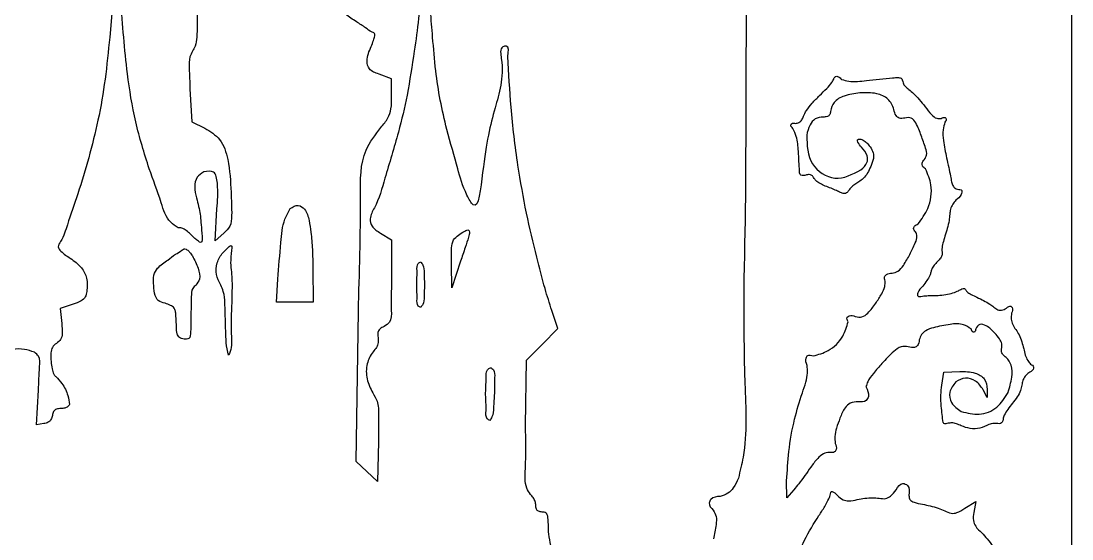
# Model space of a CAD drawing. Extents: x 0 to 204, y 72 to 361.
# Drawn here: x 109.4 to 204, y 142.4 to 189 of the extents above; entities that cross this region are included whole.
import ezdxf

# ---------------------------------------------------------------- set-up
doc = ezdxf.new("R2010")
doc.units = 0
doc.layers.get('0').update_dxf_attribs({"linetype": 'CONTINUOUS'})

msp = doc.modelspace()

# ---------------------------------------------------------------- linework, layer by layer
at = {"color": 7}
for p, q in [((204.046667, 72.248889), (204.046667, 216.746667)), ((174.723778, 197.047556), (174.667333, 173.115111)), ((117.771333, 191.487778), (117.432667, 187.536667)), ((142.804444, 183.783111), (141.675556, 184.206444)), ((142.804444, 182.174444), (142.804444, 183.783111)), ((183.303333, 183.726667), (183.303333, 183.726667)), ((124.657556, 182.88), (124.826889, 179.916667)), ((124.826889, 179.916667), (125.984, 179.352222)), ((126.915333, 169.192222), (127.084667, 172.070889)), ((135.382, 171.026667), (135.382, 171.026667)), ((127.705556, 169.897778), (126.915333, 169.192222)), ((141.816667, 169.897778), (142.804444, 169.276889)), ((149.831778, 169.982444), (149.831778, 169.982444)), ((142.804444, 169.276889), (142.804444, 165.551556)), ((124.883333, 167.837556), (124.883333, 167.837556)), ((135.720667, 166.736889), (135.748889, 163.688889)), ((148.223111, 164.958889), (148.194889, 167.103778)), ((149.013333, 167.357778), (148.223111, 164.958889)), ((132.446889, 163.688889), (132.559778, 165.749111)), ((145.767778, 165.241111), (145.767778, 165.241111)), ((134.083778, 163.688889), (132.446889, 163.688889)), ((135.748889, 163.688889), (134.083778, 163.688889)), ((114.130667, 163.491333), (112.973556, 163.096222)), ((112.973556, 163.096222), (113.114667, 161.741556)), ((128.411111, 163.632444), (128.411111, 163.632444)), ((139.615333, 149.323778), (139.812889, 162.870444)), ((157.762222, 161.318222), (157.226, 162.926889)), ((156.351111, 159.878889), (157.762222, 161.318222)), ((154.94, 158.439556), (156.351111, 159.878889)), ((154.855333, 152.569333), (154.94, 158.439556)), ((192.334444, 156.21), (192.503778, 157.367111)), ((192.503778, 157.367111), (193.943111, 157.423556)), ((110.828667, 152.625778), (111.026222, 155.758444)), ((152.061333, 155.448), (152.061333, 155.448)), ((196.426667, 155.081111), (196.059778, 155.786667)), ((196.426667, 155.814889), (196.426667, 155.081111)), ((111.506, 152.738667), (110.828667, 152.625778)), ((141.619111, 151.101778), (141.534444, 147.517556)), ((140.574889, 148.420667), (139.615333, 149.323778)), ((141.534444, 147.517556), (140.574889, 148.420667)), ((178.392667, 146.05), (178.364444, 147.602222)), ((179.013556, 146.783778), (178.392667, 146.05)), ((189.371111, 146.275778), (189.371111, 146.275778)), ((194.394667, 145.118667), (195.382444, 145.739556)), ((195.382444, 145.739556), (195.213111, 144.723556))]:
    msp.add_line(p, q, dxfattribs=at)
for points, knots in [([(146.021778, 192.701333), (145.926681, 192.982388), (145.735191, 193.548329), (145.299306, 192.264325), (145.385972, 191.139723), (145.208572, 188.880086), (144.814764, 185.951384), (144.434317, 183.642937), (144.215556, 182.315556)], [0, 0, 0, 0, 0.625536, 1.259596, 2.685104, 4.7198, 7.690076, 11.708857, 11.708857, 11.708857, 11.708857]), ([(146.501556, 187.536667), (146.435967, 188.323821), (146.318855, 189.729311), (146.164031, 191.451559), (146.057817, 192.384706), (146.021778, 192.701333)], [0, 0, 0, 0, 2.369684, 4.231146, 5.187142, 5.187142, 5.187142, 5.187142]), ([(120.988667, 175.683333), (120.546071, 177.082389), (119.660612, 179.88135), (118.880489, 184.975991), (118.593126, 188.63806), (118.420444, 190.838667)], [0, 0, 0, 0, 4.395956, 8.794584, 15.417853, 15.417853, 15.417853, 15.417853]), ([(124.601111, 190.838667), (124.780503, 190.747727), (125.159864, 190.555417), (125.325164, 189.674415), (125.311079, 188.693754), (125.278886, 187.633513), (125.193169, 186.807225), (124.875504, 186.261963), (124.548625, 185.629185), (124.596122, 184.447436), (124.633511, 183.493491), (124.657556, 182.88)], [0, 0, 0, 0, 0.573227, 1.212204, 2.479658, 3.590728, 4.393451, 4.919341, 5.47039, 6.501386, 8.359223, 8.359223, 8.359223, 8.359223]), ([(139.643556, 188.919556), (139.305145, 189.139278), (138.758487, 189.49421), (138.096818, 190.090304), (138.014133, 190.534186), (137.978444, 190.725778)], [0, 0, 0, 0, 1.22282, 1.975303, 2.546747, 2.546747, 2.546747, 2.546747]), ([(140.97, 186.69), (141.039369, 186.876805), (141.159222, 187.199564), (141.250865, 187.558975), (141.354757, 187.882152), (140.872214, 188.030763), (140.41681, 188.437274), (139.92645, 188.743114), (139.643556, 188.919556)], [0, 0, 0, 0, 0.58909, 1.017818, 1.180732, 1.480784, 2.198335, 3.176765, 3.176765, 3.176765, 3.176765]), ([(117.432667, 187.536667), (117.306869, 186.269878), (117.058379, 183.767582), (116.444038, 180.132336), (115.836277, 177.800862), (115.541778, 176.671111)], [0, 0, 0, 0, 3.818671, 7.543048, 11.044368, 11.044368, 11.044368, 11.044368]), ([(147.771556, 179.211111), (147.56716, 180.095573), (147.161625, 181.850402), (146.731761, 184.631607), (146.581374, 186.529401), (146.501556, 187.536667)], [0, 0, 0, 0, 2.722726, 5.402067, 8.432632, 8.432632, 8.432632, 8.432632]), ([(141.675556, 184.206444), (141.334623, 184.321445), (140.745098, 184.520299), (140.494096, 185.630334), (140.782696, 186.272941), (140.97, 186.69)], [0, 0, 0, 0, 0.999519, 1.728325, 3.075954, 3.075954, 3.075954, 3.075954]), ([(153.274889, 185.786889), (153.329016, 186.244566), (153.399521, 186.840727), (152.503446, 186.588073), (153.031784, 184.173603), (151.883788, 180.543381), (151.183954, 177.498789), (150.584184, 171.436296), (149.252869, 173.88821), (148.678012, 175.976634), (148.108736, 178.007961), (147.771556, 179.211111)], [0, 0, 0, 0, 0.955309, 1.244364, 2.289622, 6.757604, 12.702383, 15.7356, 16.767369, 19.286416, 22.946009, 22.946009, 22.946009, 22.946009]), ([(154.94, 171.675778), (154.672854, 173.114427), (154.08462, 176.282226), (153.530178, 180.995973), (153.355744, 184.269518), (153.274889, 185.786889)], [0, 0, 0, 0, 4.389143, 9.664565, 14.222642, 14.222642, 14.222642, 14.222642]), ([(181.327778, 182.287333), (181.543079, 182.494838), (181.924291, 182.862246), (182.378827, 183.345497), (182.591963, 183.710631), (182.696817, 184.041625), (183.080799, 183.993819), (183.223068, 183.823025), (183.303333, 183.726667)], [0, 0, 0, 0, 0.901019, 1.595338, 1.951388, 2.2124, 2.502031, 2.876969, 2.876969, 2.876969, 2.876969]), ([(183.303333, 183.726667), (183.520155, 183.667458), (184.248524, 183.468556), (185.811292, 183.664284), (187.11858, 183.791431), (187.903556, 183.867778)], [0, 0, 0, 0, 0.670643, 2.252896, 4.630841, 4.630841, 4.630841, 4.630841]), ([(187.903556, 183.867778), (188.071238, 183.888), (188.337322, 183.920089), (188.749104, 183.848452), (188.803238, 183.553486), (188.878306, 183.290534), (189.086768, 183.037566), (189.416875, 182.793781), (189.843355, 182.434234), (190.3229, 181.903841), (190.661538, 181.488554), (190.838667, 181.271333)], [0, 0, 0, 0, 0.523287, 0.830369, 1.084103, 1.330688, 1.664769, 2.033083, 2.566174, 3.333025, 4.174032, 4.174032, 4.174032, 4.174032]), ([(144.215556, 182.315556), (143.963104, 181.202171), (143.391368, 178.680654), (142.314526, 175.306881), (141.60501, 172.681739), (140.774393, 171.324847), (141.007833, 170.354429), (141.516486, 170.067254), (141.816667, 169.897778)], [0, 0, 0, 0, 3.424878, 7.756424, 10.592052, 11.635639, 12.322665, 13.311922, 13.311922, 13.311922, 13.311922]), ([(141.844889, 179.408667), (142.074504, 179.682759), (142.486271, 180.174288), (142.812889, 181.149396), (142.807502, 181.803353), (142.804444, 182.174444)], [0, 0, 0, 0, 1.064214, 1.908451, 3.016004, 3.016004, 3.016004, 3.016004]), ([(179.888444, 180.424667), (179.967529, 180.593223), (180.166272, 181.01681), (180.681708, 181.624669), (181.102596, 182.056367), (181.327778, 182.287333)], [0, 0, 0, 0, 0.556771, 1.399182, 2.368469, 2.368469, 2.368469, 2.368469]), ([(184.940222, 182.513111), (184.471422, 182.453157), (183.648992, 182.347977), (182.585506, 181.785686), (182.321891, 181.05207), (182.289015, 180.549626), (181.994727, 180.348346), (181.533284, 180.346313), (180.899652, 180.255166), (180.3642, 179.57899), (180.241742, 179.02478), (180.170667, 178.703111)], [0, 0, 0, 0, 1.423479, 2.497254, 3.36741, 3.657942, 3.935172, 4.328087, 5.04201, 5.754159, 6.739264, 6.739264, 6.739264, 6.739264]), ([(189.004222, 180.255333), (188.826724, 180.224751), (188.525191, 180.172798), (188.11681, 180.511171), (188.013122, 181.191954), (187.559622, 182.057194), (186.342892, 182.57469), (185.453254, 182.535634), (184.940222, 182.513111)], [0, 0, 0, 0, 0.513236, 0.871886, 1.447814, 2.523257, 3.648471, 5.181294, 5.181294, 5.181294, 5.181294]), ([(190.838667, 181.271333), (191.019568, 181.030744), (191.309437, 180.645235), (191.802747, 180.171378), (192.136187, 180.210481), (192.278, 180.227111)], [0, 0, 0, 0, 0.921526, 1.476612, 1.887403, 1.887403, 1.887403, 1.887403]), ([(178.928889, 179.324), (178.82814, 179.414577), (178.684447, 179.543762), (178.84117, 179.83433), (179.160608, 179.74097), (179.484006, 179.835136), (179.757143, 180.077502), (179.842963, 180.304413), (179.888444, 180.424667)], [0, 0, 0, 0, 0.346808, 0.494631, 0.836643, 1.162413, 1.500778, 1.882272, 1.882272, 1.882272, 1.882272]), ([(190.471778, 178.674889), (190.336872, 179.054404), (190.137257, 179.615957), (189.621497, 180.347895), (189.206901, 180.285725), (189.004222, 180.255333)], [0, 0, 0, 0, 1.239657, 1.834267, 2.402954, 2.402954, 2.402954, 2.402954]), ([(192.278, 180.227111), (192.397946, 180.28714), (192.566281, 180.371386), (192.796844, 180.148144), (192.690623, 179.995042), (192.616667, 179.888444)], [0, 0, 0, 0, 0.351769, 0.49368, 0.818958, 0.818958, 0.818958, 0.818958]), ([(192.616667, 179.888444), (192.543381, 179.656052), (192.372274, 179.113464), (192.496636, 178.01092), (192.657896, 177.183565), (192.757778, 176.671111)], [0, 0, 0, 0, 0.724292, 1.691069, 3.26436, 3.26436, 3.26436, 3.26436]), ([(125.984, 179.352222), (126.47846, 179.046078), (127.535398, 178.391675), (128.232919, 176.169718), (128.308681, 174.549872), (128.354667, 173.566667)], [0, 0, 0, 0, 1.694266, 3.621596, 6.598101, 6.598101, 6.598101, 6.598101]), ([(139.812889, 162.870444), (139.913766, 166.275721), (140.054973, 171.042425), (139.957897, 176.979638), (141.33493, 178.752223), (141.844889, 179.408667)], [0, 0, 0, 0, 10.379121, 14.528688, 16.969203, 16.969203, 16.969203, 16.969203]), ([(179.521556, 175.457556), (179.490081, 176.055277), (179.434929, 177.102664), (179.331391, 178.431723), (179.036751, 179.084889), (178.928889, 179.324)], [0, 0, 0, 0, 1.801879, 3.15743, 3.940242, 3.940242, 3.940242, 3.940242]), ([(180.170667, 178.703111), (180.194724, 177.785143), (180.240499, 176.038412), (182.760195, 174.372599), (184.279316, 175.184903), (185.053111, 175.598667)], [0, 0, 0, 0, 2.632753, 5.009665, 7.477365, 7.477365, 7.477365, 7.477365]), ([(185.109556, 177.630667), (184.992063, 177.75867), (184.827364, 177.938101), (184.666591, 178.350886), (185.01519, 178.384771), (185.291249, 178.269121), (185.609368, 178.016355), (185.780701, 177.782761), (185.871556, 177.658889)], [0, 0, 0, 0, 0.561772, 0.787474, 1.027806, 1.333563, 1.742348, 2.203846, 2.203846, 2.203846, 2.203846]), ([(190.754, 176.501778), (190.839874, 176.635963), (191.044884, 176.956312), (190.820176, 177.748628), (190.6093, 178.309268), (190.471778, 178.674889)], [0, 0, 0, 0, 0.45999, 1.098159, 2.294598, 2.294598, 2.294598, 2.294598]), ([(185.053111, 175.598667), (185.273205, 175.789797), (185.652274, 176.118982), (185.665425, 176.987144), (185.319764, 177.387311), (185.109556, 177.630667)], [0, 0, 0, 0, 0.834047, 1.436484, 2.371412, 2.371412, 2.371412, 2.371412]), ([(185.871556, 177.658889), (185.987826, 177.485311), (186.199977, 177.168594), (186.195616, 176.511352), (186.028756, 176.118255), (185.928, 175.880889)], [0, 0, 0, 0, 0.612481, 1.117557, 1.887392, 1.887392, 1.887392, 1.887392]), ([(115.541778, 176.671111), (115.229541, 175.590729), (114.64582, 173.570967), (113.72844, 171.038615), (113.264254, 169.481891), (112.688974, 168.675826), (113.171593, 168.070473), (113.589311, 167.815441), (113.876667, 167.64)], [0, 0, 0, 0, 3.38381, 6.32599, 7.957104, 8.467129, 8.938962, 9.979017, 9.979017, 9.979017, 9.979017]), ([(190.866889, 175.683333), (190.751149, 175.756399), (190.564168, 175.874439), (190.518901, 176.244044), (190.664702, 176.403882), (190.754, 176.501778)], [0, 0, 0, 0, 0.388408, 0.627482, 1.005315, 1.005315, 1.005315, 1.005315]), ([(192.757778, 176.671111), (192.822763, 176.383161), (192.946402, 175.835319), (193.096763, 175.110766), (193.177118, 174.673359), (193.209333, 174.498)], [0, 0, 0, 0, 0.885574, 1.684856, 2.219728, 2.219728, 2.219728, 2.219728]), ([(123.585111, 170.377556), (123.349985, 170.528569), (122.554099, 171.03974), (121.942862, 173.09056), (121.354659, 174.688846), (120.988667, 175.683333)], [0, 0, 0, 0, 0.823259, 2.786671, 6.020505, 6.020505, 6.020505, 6.020505]), ([(125.899333, 175.401111), (125.68042, 175.26033), (125.205354, 174.954818), (125.003856, 174.003585), (125.164214, 173.388543), (125.250222, 173.058667)], [0, 0, 0, 0, 0.755758, 1.640078, 2.663049, 2.663049, 2.663049, 2.663049]), ([(127.084667, 172.070889), (127.145167, 172.791042), (127.233183, 173.838708), (126.961311, 175.590952), (126.228975, 175.460039), (125.899333, 175.401111)], [0, 0, 0, 0, 2.324979, 3.382338, 4.247882, 4.247882, 4.247882, 4.247882]), ([(180.086, 175.118889), (179.974814, 175.084464), (179.795331, 175.028892), (179.519614, 175.179177), (179.520847, 175.355877), (179.521556, 175.457556)], [0, 0, 0, 0, 0.337354, 0.544581, 0.825437, 0.825437, 0.825437, 0.825437]), ([(180.791556, 174.893111), (180.746006, 174.966834), (180.654997, 175.114136), (180.37059, 175.193272), (180.18742, 175.145397), (180.086, 175.118889)], [0, 0, 0, 0, 0.252048, 0.503602, 0.815682, 0.815682, 0.815682, 0.815682]), ([(185.928, 175.880889), (185.842286, 175.689044), (185.671139, 175.305985), (185.311418, 174.821096), (184.997711, 174.598753), (184.855556, 174.498)], [0, 0, 0, 0, 0.630147, 1.258221, 1.778668, 1.778668, 1.778668, 1.778668]), ([(190.189556, 170.716222), (190.514413, 171.162992), (191.258487, 172.186302), (191.546287, 174.070521), (191.067483, 175.207145), (190.866889, 175.683333)], [0, 0, 0, 0, 1.649787, 3.778774, 5.313816, 5.313816, 5.313816, 5.313816]), ([(181.835778, 174.131111), (181.679819, 174.203912), (181.384878, 174.341588), (181.002483, 174.576619), (180.853923, 174.799531), (180.791556, 174.893111)], [0, 0, 0, 0, 0.518421, 0.980408, 1.314688, 1.314688, 1.314688, 1.314688]), ([(183.218667, 173.538444), (183.099675, 173.599083), (182.819814, 173.741702), (182.358834, 173.941556), (182.01243, 174.067093), (181.835778, 174.131111)], [0, 0, 0, 0, 0.400612, 0.942212, 1.505829, 1.505829, 1.505829, 1.505829]), ([(184.855556, 174.498), (184.731082, 174.427745), (184.482772, 174.287595), (184.178361, 174.026079), (184.021716, 173.824945), (183.952444, 173.736)], [0, 0, 0, 0, 0.428265, 0.854336, 1.192132, 1.192132, 1.192132, 1.192132]), ([(193.209333, 174.498), (193.244337, 174.385601), (193.30881, 174.178575), (193.49592, 173.923471), (193.782442, 173.823287), (194.220862, 173.810836), (194.046403, 173.20839), (193.781498, 173.000235), (193.604444, 172.861111)], [0, 0, 0, 0, 0.354668, 0.65326, 0.890261, 1.287576, 1.63496, 2.335063, 2.335063, 2.335063, 2.335063]), ([(128.354667, 173.566667), (128.388227, 172.878999), (128.437327, 171.87292), (128.365558, 170.503979), (127.911922, 170.087322), (127.705556, 169.897778)], [0, 0, 0, 0, 2.099522, 3.071664, 3.882994, 3.882994, 3.882994, 3.882994]), ([(174.667333, 173.115111), (174.537498, 167.544656), (174.356391, 159.774495), (174.851207, 151.241771), (174.172515, 148.460329), (174.018222, 147.828)], [0, 0, 0, 0, 16.766204, 23.386977, 25.334992, 25.334992, 25.334992, 25.334992]), ([(183.952444, 173.736), (183.898243, 173.649411), (183.798502, 173.490073), (183.49267, 173.414477), (183.317073, 173.493923), (183.218667, 173.538444)], [0, 0, 0, 0, 0.29604, 0.544763, 0.861844, 0.861844, 0.861844, 0.861844]), ([(125.250222, 173.058667), (125.376902, 172.546216), (125.649124, 171.445008), (125.648014, 170.476923), (125.8414, 168.886972), (125.347014, 169.194497), (125.073991, 169.437742), (124.84321, 169.660289), (124.714, 169.784889)], [0, 0, 0, 0, 1.500188, 3.223759, 4.05706, 4.278667, 4.695963, 5.226814, 5.226814, 5.226814, 5.226814]), ([(133.688667, 172.099111), (133.92882, 172.255394), (134.370727, 172.542972), (135.156326, 171.959455), (135.295037, 171.386116), (135.382, 171.026667)], [0, 0, 0, 0, 0.776019, 1.427958, 2.52356, 2.52356, 2.52356, 2.52356]), ([(193.604444, 172.861111), (193.503693, 172.745208), (193.29371, 172.503647), (193.098032, 172.062593), (193.03174, 171.558716), (192.988749, 170.976871), (192.834619, 170.3169), (192.623447, 169.640453), (192.437277, 169.028366), (192.31894, 168.533225), (192.350866, 168.251962), (192.362667, 168.148)], [0, 0, 0, 0, 0.459215, 0.957075, 1.418299, 1.977564, 2.706808, 3.443982, 4.101874, 4.63442, 4.946683, 4.946683, 4.946683, 4.946683]), ([(132.559778, 165.749111), (132.65072, 166.843082), (132.800151, 168.640638), (132.982147, 170.854629), (133.512087, 171.788078), (133.688667, 172.099111)], [0, 0, 0, 0, 3.313337, 5.444302, 6.509184, 6.509184, 6.509184, 6.509184]), ([(157.226, 162.926889), (157.016336, 163.580922), (156.507996, 165.166653), (155.773763, 168.092827), (155.246039, 170.36063), (154.94, 171.675778)], [0, 0, 0, 0, 2.060039, 4.99465, 9.045903, 9.045903, 9.045903, 9.045903]), ([(124.714, 169.784889), (124.585823, 169.903479), (124.346259, 170.125124), (123.958352, 170.355442), (123.694934, 170.371049), (123.585111, 170.377556)], [0, 0, 0, 0, 0.525607, 0.982361, 1.308948, 1.308948, 1.308948, 1.308948]), ([(135.382, 171.026667), (135.440982, 170.675365), (135.5852, 169.81639), (135.686162, 168.381703), (135.70881, 167.302091), (135.720667, 166.736889)], [0, 0, 0, 0, 1.068239, 2.611977, 4.308143, 4.308143, 4.308143, 4.308143]), ([(189.963778, 170.010667), (189.883504, 170.09957), (189.748137, 170.249487), (189.873042, 170.582613), (190.067303, 170.664616), (190.189556, 170.716222)], [0, 0, 0, 0, 0.328954, 0.554715, 0.938009, 0.938009, 0.938009, 0.938009]), ([(148.194889, 167.103778), (148.186371, 167.57898), (148.173451, 168.299801), (148.280756, 169.290562), (148.651281, 169.574269), (148.815778, 169.700222)], [0, 0, 0, 0, 1.450928, 2.200873, 2.799647, 2.799647, 2.799647, 2.799647]), ([(148.815778, 169.700222), (148.9843, 169.816996), (149.24142, 169.995162), (149.730716, 170.257497), (149.804823, 170.055804), (149.831778, 169.982444)], [0, 0, 0, 0, 0.679038, 1.03603, 1.240101, 1.240101, 1.240101, 1.240101]), ([(149.831778, 169.982444), (149.795911, 169.832578), (149.683794, 169.364098), (149.39139, 168.49419), (149.150682, 167.770639), (149.013333, 167.357778)], [0, 0, 0, 0, 0.462157, 1.444692, 2.750335, 2.750335, 2.750335, 2.750335]), ([(189.455778, 167.978667), (189.621706, 168.311766), (189.879821, 168.82993), (190.172115, 169.555325), (190.022608, 169.882088), (189.963778, 170.010667)], [0, 0, 0, 0, 1.138948, 1.771728, 2.182267, 2.182267, 2.182267, 2.182267]), ([(122.653778, 167.470667), (122.887221, 167.650669), (123.29938, 167.968475), (123.809275, 168.255587), (124.16764, 168.543835), (124.435568, 168.37765), (124.649471, 168.153331), (124.799552, 167.950682), (124.883333, 167.837556)], [0, 0, 0, 0, 0.8714, 1.538514, 1.859248, 2.060757, 2.39266, 2.812078, 2.812078, 2.812078, 2.812078]), ([(127.423333, 165.212889), (127.264168, 165.520859), (126.941285, 166.145609), (127.049507, 167.232997), (127.467788, 167.991506), (127.91885, 168.427377), (128.131316, 168.638446), (128.51105, 168.921199), (128.219694, 167.320049), (128.489536, 166.15118), (128.440008, 164.560531), (128.411111, 163.632444)], [0, 0, 0, 0, 1.021946, 2.073122, 3.113151, 3.574418, 3.91621, 4.074794, 4.780873, 6.627031, 9.21304, 9.21304, 9.21304, 9.21304]), ([(113.876667, 167.64), (114.237611, 167.377912), (114.882463, 166.909675), (115.465404, 165.806695), (115.404752, 165.050985), (115.372444, 164.648444)], [0, 0, 0, 0, 1.32708, 2.370917, 3.560675, 3.560675, 3.560675, 3.560675]), ([(121.412, 165.156444), (121.373055, 165.480572), (121.30531, 166.044394), (121.804303, 166.898011), (122.327088, 167.250436), (122.653778, 167.470667)], [0, 0, 0, 0, 0.951196, 1.65461, 2.826476, 2.826476, 2.826476, 2.826476]), ([(124.883333, 167.837556), (125.062137, 167.481034), (125.385754, 166.835763), (125.649671, 165.828763), (125.319982, 165.38338), (125.193778, 165.212889)], [0, 0, 0, 0, 1.220623, 2.20921, 2.822342, 2.822342, 2.822342, 2.822342]), ([(187.847111, 166.285333), (188.033489, 166.329666), (188.458199, 166.430688), (188.977729, 167.105539), (189.273474, 167.645699), (189.455778, 167.978667)], [0, 0, 0, 0, 0.560292, 1.276773, 2.428193, 2.428193, 2.428193, 2.428193]), ([(192.362667, 168.148), (192.369644, 168.078295), (192.387755, 167.89736), (192.205275, 167.611637), (191.933938, 167.322412), (191.637669, 167.015318), (191.417112, 166.692591), (191.349654, 166.359041), (191.234127, 165.997913), (190.962351, 165.593976), (190.602651, 165.068628), (190.189041, 164.732483), (190.09315, 164.114694), (190.400505, 164.18374), (190.584667, 164.225111)], [0, 0, 0, 0, 0.205942, 0.534565, 0.958271, 1.411928, 1.81403, 2.104924, 2.424892, 2.945116, 3.557647, 4.310164, 4.594802, 5.020308, 5.020308, 5.020308, 5.020308]), ([(145.429111, 163.209111), (145.347134, 163.242585), (145.050652, 163.363648), (145.135772, 164.241627), (145.015229, 165.23843), (145.131544, 166.252671), (145.056162, 167.117437), (145.34703, 167.26086), (145.429111, 167.301333)], [0, 0, 0, 0, 0.250683, 0.906629, 2.173908, 3.442231, 4.105384, 4.366094, 4.366094, 4.366094, 4.366094]), ([(145.429111, 167.301333), (145.499119, 167.209926), (145.711978, 166.932001), (145.733847, 166.188278), (145.7549, 165.600584), (145.767778, 165.241111)], [0, 0, 0, 0, 0.340059, 1.033954, 2.126906, 2.126906, 2.126906, 2.126906]), ([(142.804444, 165.551556), (142.780595, 164.713634), (142.746835, 163.527544), (142.815905, 161.910173), (142.308875, 161.599079), (142.127111, 161.487556)], [0, 0, 0, 0, 2.61538, 3.702106, 4.309384, 4.309384, 4.309384, 4.309384]), ([(186.379556, 163.576), (186.564837, 163.854221), (186.881146, 164.329194), (187.226611, 165.005537), (187.226335, 165.412813), (187.226222, 165.579778)], [0, 0, 0, 0, 1.00828, 1.721316, 2.216721, 2.216721, 2.216721, 2.216721]), ([(187.226222, 165.579778), (187.181965, 165.7158), (187.106248, 165.948517), (187.41533, 166.259687), (187.678867, 166.27534), (187.847111, 166.285333)], [0, 0, 0, 0, 0.392588, 0.671667, 1.164396, 1.164396, 1.164396, 1.164396]), ([(115.372444, 164.648444), (115.345773, 164.468943), (115.292956, 164.113488), (114.787908, 163.707517), (114.377901, 163.572655), (114.130667, 163.491333)], [0, 0, 0, 0, 0.525948, 1.041498, 1.824565, 1.824565, 1.824565, 1.824565]), ([(122.428, 163.576), (122.201013, 163.631867), (121.798518, 163.730932), (121.423231, 164.376464), (121.41636, 164.853673), (121.412, 165.156444)], [0, 0, 0, 0, 0.670439, 1.188829, 2.088597, 2.088597, 2.088597, 2.088597]), ([(125.193778, 165.212889), (125.088348, 165.120516), (124.779949, 164.850313), (124.782188, 163.8786), (124.729602, 162.572103), (124.735608, 161.454338), (124.684779, 160.315733), (124.28358, 160.346304), (124.121333, 160.358667)], [0, 0, 0, 0, 0.407404, 1.191717, 2.692097, 4.332383, 4.960275, 5.386608, 5.386608, 5.386608, 5.386608]), ([(128.128889, 158.891111), (128.079096, 159.083358), (127.93527, 159.638667), (127.878418, 160.684407), (127.843849, 162.058677), (127.817569, 163.404009), (127.746962, 164.51166), (127.510892, 165.023169), (127.423333, 165.212889)], [0, 0, 0, 0, 0.594808, 1.718118, 3.125669, 4.719351, 5.776172, 6.399251, 6.399251, 6.399251, 6.399251]), ([(145.767778, 165.241111), (145.753834, 164.882817), (145.731122, 164.299201), (145.71745, 163.558002), (145.499074, 163.293766), (145.429111, 163.209111)], [0, 0, 0, 0, 1.091908, 1.778584, 2.102286, 2.102286, 2.102286, 2.102286]), ([(191.995778, 164.281556), (192.223806, 164.302962), (192.675926, 164.345405), (193.295668, 164.481785), (193.666932, 164.636737), (193.830222, 164.704889)], [0, 0, 0, 0, 0.687047, 1.362236, 1.892361, 1.892361, 1.892361, 1.892361]), ([(193.830222, 164.704889), (193.926378, 164.760172), (194.084424, 164.851037), (194.353492, 164.966648), (194.475517, 164.780349), (194.624343, 164.556259), (195.011112, 164.336583), (195.321736, 164.192657), (195.495333, 164.112222)], [0, 0, 0, 0, 0.353548, 0.581109, 0.709927, 0.953477, 1.41069, 1.989925, 1.989925, 1.989925, 1.989925]), ([(190.584667, 164.225111), (190.675189, 164.235066), (190.934913, 164.263629), (191.406223, 164.275228), (191.786064, 164.279305), (191.995778, 164.281556)], [0, 0, 0, 0, 0.273125, 0.783644, 1.41295, 1.41295, 1.41295, 1.41295]), ([(195.495333, 164.112222), (195.697208, 164.018285), (196.089403, 163.835788), (196.603495, 163.548521), (196.895524, 163.329985), (197.019333, 163.237333)], [0, 0, 0, 0, 0.668076, 1.297918, 1.761481, 1.761481, 1.761481, 1.761481]), ([(123.359333, 162.870444), (123.323696, 162.963958), (123.237207, 163.190904), (122.871994, 163.416472), (122.584759, 163.519676), (122.428, 163.576)], [0, 0, 0, 0, 0.294049, 0.71362, 1.217705, 1.217705, 1.217705, 1.217705]), ([(123.444, 161.431111), (123.434447, 161.616111), (123.415988, 161.973603), (123.393389, 162.453767), (123.369326, 162.748187), (123.359333, 162.870444)], [0, 0, 0, 0, 0.555754, 1.073931, 1.441903, 1.441903, 1.441903, 1.441903]), ([(128.411111, 163.632444), (128.37063, 162.701929), (128.307438, 161.249361), (128.465844, 159.593859), (128.182523, 159.00297), (128.128889, 158.891111)], [0, 0, 0, 0, 2.822446, 4.405942, 4.775706, 4.775706, 4.775706, 4.775706]), ([(184.545111, 162.390667), (184.751839, 162.348739), (185.171452, 162.263634), (185.828913, 162.800292), (186.163248, 163.271281), (186.379556, 163.576)], [0, 0, 0, 0, 0.602206, 1.222345, 2.358857, 2.358857, 2.358857, 2.358857]), ([(197.019333, 163.237333), (197.129734, 163.137746), (197.327703, 162.959167), (197.766954, 162.93075), (198.009379, 163.053908), (198.148222, 163.124444)], [0, 0, 0, 0, 0.43381, 0.777905, 1.239137, 1.239137, 1.239137, 1.239137]), ([(198.148222, 163.124444), (198.286373, 163.24398), (198.479338, 163.410943), (198.780307, 163.090882), (198.677015, 162.851722), (198.599778, 162.672889)], [0, 0, 0, 0, 0.439634, 0.614065, 1.131155, 1.131155, 1.131155, 1.131155]), ([(180.763333, 158.834667), (181.219328, 158.961172), (182.278715, 159.255075), (183.464052, 160.424234), (183.767386, 161.468233), (183.896, 161.910889)], [0, 0, 0, 0, 1.409837, 3.275394, 4.648655, 4.648655, 4.648655, 4.648655]), ([(183.896, 161.910889), (183.826996, 162.058944), (183.720158, 162.288174), (184.103407, 162.546535), (184.362111, 162.455244), (184.545111, 162.390667)], [0, 0, 0, 0, 0.413707, 0.640532, 1.188837, 1.188837, 1.188837, 1.188837]), ([(194.959111, 161.261778), (194.744477, 161.407861), (194.189089, 161.785867), (192.950905, 161.695367), (192.067285, 161.489792), (191.572444, 161.374667)], [0, 0, 0, 0, 0.762873, 1.974015, 3.515569, 3.515569, 3.515569, 3.515569]), ([(198.599778, 162.672889), (198.583928, 162.499874), (198.552694, 162.158918), (198.688118, 161.640539), (198.890123, 161.353961), (198.994889, 161.205333)], [0, 0, 0, 0, 0.518722, 1.022233, 1.564714, 1.564714, 1.564714, 1.564714]), ([(113.114667, 161.741556), (113.146056, 161.445183), (113.196364, 160.97019), (113.071158, 160.287533), (112.777838, 160.069711), (112.634889, 159.963556)], [0, 0, 0, 0, 0.900806, 1.443711, 1.959826, 1.959826, 1.959826, 1.959826]), ([(124.121333, 160.358667), (123.971553, 160.380472), (123.686869, 160.421916), (123.450287, 160.89091), (123.4464, 161.224923), (123.444, 161.431111)], [0, 0, 0, 0, 0.427135, 0.811844, 1.432399, 1.432399, 1.432399, 1.432399]), ([(142.127111, 161.487556), (141.987251, 161.423156), (141.739654, 161.309148), (141.529725, 160.916685), (141.568902, 160.649643), (141.590889, 160.499778)], [0, 0, 0, 0, 0.451064, 0.798524, 1.242911, 1.242911, 1.242911, 1.242911]), ([(191.572444, 161.374667), (191.336592, 161.303789), (190.935738, 161.183326), (190.450652, 160.790113), (190.352321, 160.447688), (190.302444, 160.274)], [0, 0, 0, 0, 0.736653, 1.252014, 1.782493, 1.782493, 1.782493, 1.782493]), ([(195.382444, 161.261778), (195.366533, 161.137627), (195.344296, 160.964113), (195.045952, 160.968969), (194.995813, 161.138026), (194.959111, 161.261778)], [0, 0, 0, 0, 0.307581, 0.429877, 0.763939, 0.763939, 0.763939, 0.763939]), ([(197.104, 160.894889), (196.876652, 161.130276), (196.516435, 161.503232), (195.708188, 161.804163), (195.488096, 161.437695), (195.382444, 161.261778)], [0, 0, 0, 0, 1.012446, 1.604154, 2.150422, 2.150422, 2.150422, 2.150422]), ([(198.289333, 155.532667), (198.425565, 155.986192), (198.666079, 156.786882), (198.695596, 157.946088), (198.246192, 158.624549), (197.824941, 158.922304), (197.65806, 159.253344), (197.73617, 159.583026), (197.766323, 159.975372), (197.506305, 160.436879), (197.251687, 160.726752), (197.104, 160.894889)], [0, 0, 0, 0, 1.42477, 2.5154, 3.338171, 3.735325, 4.059986, 4.369725, 4.72626, 5.215464, 5.891135, 5.891135, 5.891135, 5.891135]), ([(198.994889, 161.205333), (199.093916, 161.048609), (199.311558, 160.704161), (199.542946, 160.120381), (199.648327, 159.694436), (199.700444, 159.483778)], [0, 0, 0, 0, 0.555361, 1.220567, 1.871467, 1.871467, 1.871467, 1.871467]), ([(112.634889, 159.963556), (112.499935, 159.855864), (112.227241, 159.638258), (112.094155, 159.017747), (112.132123, 158.587292), (112.155111, 158.326667)], [0, 0, 0, 0, 0.503338, 1.017067, 1.805449, 1.805449, 1.805449, 1.805449]), ([(141.590889, 160.499778), (141.604866, 160.3452), (141.632621, 160.038243), (141.469702, 159.570811), (140.969008, 159.04546), (140.499737, 158.099887), (140.502444, 156.73474), (140.908642, 155.913695), (141.111111, 155.504444)], [0, 0, 0, 0, 0.462084, 0.917595, 1.428973, 2.623349, 3.989533, 5.347275, 5.347275, 5.347275, 5.347275]), ([(190.302444, 160.274), (190.280457, 160.088211), (190.244745, 159.786454), (189.796577, 159.513481), (189.289669, 159.687485), (188.599309, 159.724449), (187.789417, 159.082196), (187.277855, 158.522562), (186.944, 158.157333)], [0, 0, 0, 0, 0.52934, 0.859745, 1.413703, 2.053407, 2.853261, 4.355936, 4.355936, 4.355936, 4.355936]), ([(110.659333, 159.173333), (110.361743, 159.269855), (109.723054, 159.477011), (108.716946, 159.477011), (108.078257, 159.269855), (107.780667, 159.173333)], [0, 0, 0, 0, 0.935647, 2.008091, 2.943738, 2.943738, 2.943738, 2.943738]), ([(111.026222, 155.758444), (111.046835, 156.44116), (111.076611, 157.427391), (111.187346, 158.74042), (110.796847, 159.060587), (110.659333, 159.173333)], [0, 0, 0, 0, 2.116622, 3.057614, 3.569102, 3.569102, 3.569102, 3.569102]), ([(180.198889, 157.988), (180.121036, 158.207788), (180.011235, 158.51777), (180.2937, 158.99032), (180.578886, 158.895799), (180.763333, 158.834667)], [0, 0, 0, 0, 0.664073, 0.936589, 1.435558, 1.435558, 1.435558, 1.435558]), ([(199.700444, 159.483778), (199.742075, 159.294131), (199.822585, 158.927365), (200.020412, 158.444878), (200.230926, 158.204235), (200.321333, 158.100889)], [0, 0, 0, 0, 0.583084, 1.127648, 1.537555, 1.537555, 1.537555, 1.537555]), ([(112.155111, 158.326667), (112.183882, 158.110425), (112.234761, 157.728008), (112.340064, 157.240401), (112.515965, 157.042348), (112.578444, 156.972)], [0, 0, 0, 0, 0.659451, 1.16622, 1.445377, 1.445377, 1.445377, 1.445377]), ([(179.775556, 155.504444), (179.8926, 155.826447), (180.10347, 156.406574), (180.26781, 157.250146), (180.22052, 157.756423), (180.198889, 157.988)], [0, 0, 0, 0, 1.028321, 1.852642, 2.547556, 2.547556, 2.547556, 2.547556]), ([(186.944, 158.157333), (186.685086, 157.860826), (186.229547, 157.339142), (185.679137, 156.663538), (185.549345, 156.221167), (185.504667, 156.068889)], [0, 0, 0, 0, 1.186589, 2.087716, 2.560742, 2.560742, 2.560742, 2.560742]), ([(200.321333, 158.100889), (200.445014, 158.029433), (200.645082, 157.913844), (200.525839, 157.507589), (200.303959, 157.390712), (200.152, 157.310667)], [0, 0, 0, 0, 0.37118, 0.600425, 1.098644, 1.098644, 1.098644, 1.098644]), ([(151.638, 153.020889), (151.556154, 153.069337), (151.252343, 153.249177), (151.349569, 154.198712), (151.222803, 155.351401), (151.336599, 156.579689), (151.277373, 157.471621), (151.692185, 157.847458), (152.121611, 157.501314), (152.038237, 156.627216), (152.052017, 155.923657), (152.061333, 155.448)], [0, 0, 0, 0, 0.273047, 1.013552, 2.435485, 3.955695, 4.690358, 5.009082, 5.330639, 6.0268, 7.479768, 7.479768, 7.479768, 7.479768]), ([(193.943111, 157.423556), (194.406296, 157.427058), (195.196323, 157.433032), (196.290609, 156.843412), (196.381289, 156.157918), (196.426667, 155.814889)], [0, 0, 0, 0, 1.390487, 2.371675, 3.354479, 3.354479, 3.354479, 3.354479]), ([(200.152, 157.310667), (200.042491, 157.214775), (199.818092, 157.018279), (199.595425, 156.631152), (199.530988, 156.18256), (199.425352, 155.67099), (199.125344, 155.114506), (198.834841, 154.757788), (198.684444, 154.573111)], [0, 0, 0, 0, 0.43537, 0.892137, 1.299504, 1.787298, 2.452968, 3.16753, 3.16753, 3.16753, 3.16753]), ([(112.578444, 156.972), (112.77271, 156.773357), (113.248815, 156.286523), (113.674415, 155.401225), (113.778138, 154.731822), (113.820222, 154.460222)], [0, 0, 0, 0, 0.831332, 2.03743, 2.860894, 2.860894, 2.860894, 2.860894]), ([(192.447333, 152.851556), (192.387356, 153.333141), (192.285818, 154.148422), (192.221288, 155.274745), (192.298108, 155.909672), (192.334444, 156.21)], [0, 0, 0, 0, 1.456617, 2.465926, 3.37186, 3.37186, 3.37186, 3.37186]), ([(193.604444, 156.492222), (193.361196, 156.205692), (192.901068, 155.663693), (193.137649, 154.4692), (193.748229, 154.062909), (194.084222, 153.839333)], [0, 0, 0, 0, 1.076486, 2.036277, 3.210706, 3.210706, 3.210706, 3.210706]), ([(196.059778, 155.786667), (195.856457, 156.07783), (195.470557, 156.630452), (194.437757, 156.97173), (193.879486, 156.650487), (193.604444, 156.492222)], [0, 0, 0, 0, 1.051293, 1.995337, 2.912084, 2.912084, 2.912084, 2.912084]), ([(141.111111, 155.504444), (141.257942, 155.259643), (141.622072, 154.652554), (141.639027, 153.106616), (141.627018, 151.89773), (141.619111, 151.101778)], [0, 0, 0, 0, 0.844247, 2.093667, 4.501996, 4.501996, 4.501996, 4.501996]), ([(152.061333, 155.448), (152.031466, 155.02313), (151.982544, 154.327212), (151.940399, 153.463476), (151.710882, 153.127558), (151.638, 153.020889)], [0, 0, 0, 0, 1.29055, 2.11386, 2.496943, 2.496943, 2.496943, 2.496943]), ([(178.364444, 147.602222), (178.416811, 148.478695), (178.528027, 150.340162), (178.984936, 152.996785), (179.528666, 154.721369), (179.775556, 155.504444)], [0, 0, 0, 0, 2.633531, 5.593129, 8.054694, 8.054694, 8.054694, 8.054694]), ([(185.504667, 156.068889), (185.641067, 155.778533), (185.838131, 155.35904), (185.5038, 154.66105), (185.075611, 154.693359), (184.799111, 154.714222)], [0, 0, 0, 0, 0.909398, 1.313857, 2.051102, 2.051102, 2.051102, 2.051102]), ([(194.084222, 153.839333), (194.620485, 153.695401), (195.712509, 153.402303), (197.398977, 154.086939), (197.994803, 155.05442), (198.289333, 155.532667)], [0, 0, 0, 0, 1.636373, 3.33224, 4.990021, 4.990021, 4.990021, 4.990021]), ([(113.820222, 154.460222), (113.770859, 154.394276), (113.658694, 154.244433), (113.366159, 154.12518), (113.015853, 154.085935), (112.648213, 154.082613), (112.333701, 153.836778), (112.291167, 153.600914), (112.268, 153.472444)], [0, 0, 0, 0, 0.243664, 0.553658, 0.906514, 1.309349, 1.626857, 2.006675, 2.006675, 2.006675, 2.006675]), ([(184.799111, 154.714222), (184.548754, 154.698763), (184.086305, 154.670207), (183.492756, 154.066994), (183.290207, 153.547008), (183.162222, 153.218444)], [0, 0, 0, 0, 0.725904, 1.340857, 2.396385, 2.396385, 2.396385, 2.396385]), ([(198.684444, 154.573111), (198.541042, 154.390877), (198.273677, 154.051111), (197.971982, 153.572783), (197.828909, 153.181704), (197.817092, 152.879575), (197.60185, 152.712406), (197.443259, 152.729485), (197.358, 152.738667)], [0, 0, 0, 0, 0.696155, 1.297943, 1.683698, 1.944062, 2.159055, 2.409013, 2.409013, 2.409013, 2.409013]), ([(112.268, 153.472444), (112.239487, 153.344848), (112.184801, 153.100132), (111.891136, 152.818067), (111.639926, 152.766277), (111.506, 152.738667)], [0, 0, 0, 0, 0.385743, 0.739818, 1.144131, 1.144131, 1.144131, 1.144131]), ([(155.306889, 146.360444), (155.183564, 146.545789), (154.732755, 147.223312), (154.940596, 149.440854), (154.890165, 151.291299), (154.855333, 152.569333)], [0, 0, 0, 0, 0.657599, 2.403831, 6.302688, 6.302688, 6.302688, 6.302688]), ([(183.162222, 153.218444), (183.051198, 152.926152), (182.850143, 152.396835), (182.676781, 151.63081), (182.719608, 151.168704), (182.738889, 150.960667)], [0, 0, 0, 0, 0.939179, 1.700778, 2.324396, 2.324396, 2.324396, 2.324396]), ([(192.898889, 152.766889), (192.828932, 152.748744), (192.70497, 152.716593), (192.514793, 152.730459), (192.466539, 152.817081), (192.447333, 152.851556)], [0, 0, 0, 0, 0.221204, 0.391967, 0.504861, 0.504861, 0.504861, 0.504861]), ([(194.084222, 152.541111), (193.938252, 152.606762), (193.660611, 152.731633), (193.251244, 152.83641), (193.003329, 152.787495), (192.898889, 152.766889)], [0, 0, 0, 0, 0.48179, 0.91638, 1.232735, 1.232735, 1.232735, 1.232735]), ([(196.567778, 152.654), (196.302551, 152.532075), (195.770325, 152.287411), (194.881766, 152.248979), (194.344983, 152.445597), (194.084222, 152.541111)], [0, 0, 0, 0, 0.870833, 1.747487, 2.575677, 2.575677, 2.575677, 2.575677]), ([(197.358, 152.738667), (197.260601, 152.743935), (197.069554, 152.754268), (196.80038, 152.734342), (196.639582, 152.678802), (196.567778, 152.654)], [0, 0, 0, 0, 0.292826, 0.574376, 0.801545, 0.801545, 0.801545, 0.801545]), ([(182.738889, 150.960667), (182.803561, 150.780957), (182.901062, 150.510027), (182.649011, 150.087576), (182.164755, 150.17954), (181.619278, 150.051679), (181.051822, 149.542588), (180.731031, 149.089217), (180.537556, 148.815778)], [0, 0, 0, 0, 0.544296, 0.820583, 1.288315, 1.827188, 2.490776, 3.499213, 3.499213, 3.499213, 3.499213]), ([(180.537556, 148.815778), (180.361167, 148.563989), (180.009173, 148.061532), (179.501693, 147.38313), (179.160982, 146.964792), (179.013556, 146.783778)], [0, 0, 0, 0, 0.922267, 1.840431, 2.540748, 2.540748, 2.540748, 2.540748]), ([(174.018222, 147.828), (173.88536, 147.526555), (173.660402, 147.016157), (173.096726, 146.394231), (172.627157, 146.260907), (172.381333, 146.191111)], [0, 0, 0, 0, 0.987399, 1.671834, 2.423805, 2.423805, 2.423805, 2.423805]), ([(181.271333, 144.469556), (181.449363, 144.735056), (181.773948, 145.21912), (182.13088, 145.89526), (182.32549, 146.296557), (182.324037, 146.69515), (182.710612, 146.527526), (182.963427, 146.23134), (183.397465, 145.844344), (184.042222, 145.741392), (184.46306, 145.846252), (184.714444, 145.908889)], [0, 0, 0, 0, 0.965235, 1.759833, 2.219287, 2.4396, 2.645454, 3.160987, 3.762237, 4.282104, 5.053327, 5.053327, 5.053327, 5.053327]), ([(186.69, 146.021778), (186.887378, 145.991616), (187.25501, 145.935439), (187.822547, 146.241375), (188.067727, 146.5811), (188.214, 146.783778)], [0, 0, 0, 0, 0.583672, 1.087132, 1.831692, 1.831692, 1.831692, 1.831692]), ([(188.214, 146.783778), (188.389577, 147.063056), (188.656696, 147.487943), (189.462289, 147.130171), (189.407945, 146.620935), (189.371111, 146.275778)], [0, 0, 0, 0, 0.833707, 1.268384, 2.182778, 2.182778, 2.182778, 2.182778]), ([(157.508222, 140.546667), (157.399711, 140.865122), (157.176713, 141.519571), (156.985732, 142.492648), (156.89445, 143.442228), (156.930903, 144.132773), (156.777968, 144.744491), (156.359947, 144.7815), (156.03345, 144.799171), (155.799376, 145.052054), (155.794522, 145.387164), (155.733475, 145.748068), (155.56804, 146.094376), (155.390933, 146.274818), (155.306889, 146.360444)], [0, 0, 0, 0, 1.007609, 2.070708, 2.978256, 3.82481, 4.246307, 4.617718, 4.946327, 5.216275, 5.550697, 5.919713, 6.316598, 6.675017, 6.675017, 6.675017, 6.675017]), ([(172.381333, 146.191111), (172.066959, 146.162817), (171.623306, 146.122888), (171.26634, 145.461431), (171.561342, 145.155686), (171.760444, 144.949333)], [0, 0, 0, 0, 0.875293, 1.235235, 1.982537, 1.982537, 1.982537, 1.982537]), ([(184.714444, 145.908889), (184.943016, 145.949843), (185.405883, 146.032776), (186.069784, 146.07991), (186.498527, 146.039724), (186.69, 146.021778)], [0, 0, 0, 0, 0.696653, 1.410751, 1.987018, 1.987018, 1.987018, 1.987018]), ([(189.371111, 146.275778), (189.384185, 146.136938), (189.411747, 145.84424), (189.94589, 145.587787), (190.335337, 145.525459), (190.584667, 145.485556)], [0, 0, 0, 0, 0.392187, 0.826793, 1.600148, 1.600148, 1.600148, 1.600148]), ([(171.760444, 144.949333), (171.859723, 144.766784), (172.079448, 144.362764), (172.008603, 143.445078), (171.874409, 142.778681), (171.788667, 142.352889)], [0, 0, 0, 0, 0.611746, 1.353922, 2.667332, 2.667332, 2.667332, 2.667332]), ([(190.584667, 145.485556), (190.821182, 145.43758), (191.30273, 145.339901), (191.975511, 145.14389), (192.596182, 144.907814), (193.128105, 144.602244), (193.804555, 144.720795), (194.170427, 144.967477), (194.394667, 145.118667)], [0, 0, 0, 0, 0.724136, 1.474345, 2.094112, 2.730803, 3.240846, 4.04838, 4.04838, 4.04838, 4.04838]), ([(178.928889, 138.063111), (178.98727, 138.756658), (179.10877, 140.200055), (179.949551, 142.378509), (180.810789, 143.74098), (181.271333, 144.469556)], [0, 0, 0, 0, 2.079735, 4.328302, 6.912721, 6.912721, 6.912721, 6.912721]), ([(195.213111, 144.723556), (195.173836, 144.486189), (195.103246, 144.059556), (195.381248, 143.397139), (195.720751, 143.094032), (195.918667, 142.917333)], [0, 0, 0, 0, 0.707899, 1.272349, 2.061362, 2.061362, 2.061362, 2.061362]), ([(195.918667, 142.917333), (196.087541, 142.733261), (196.448724, 142.339574), (196.930789, 141.707047), (197.220011, 141.246279), (197.358, 141.026444)], [0, 0, 0, 0, 0.749213, 1.602388, 2.380849, 2.380849, 2.380849, 2.380849])]:
    msp.add_open_spline(points, degree=3, knots=knots, dxfattribs=at)

doc.saveas('drawing.dxf')
